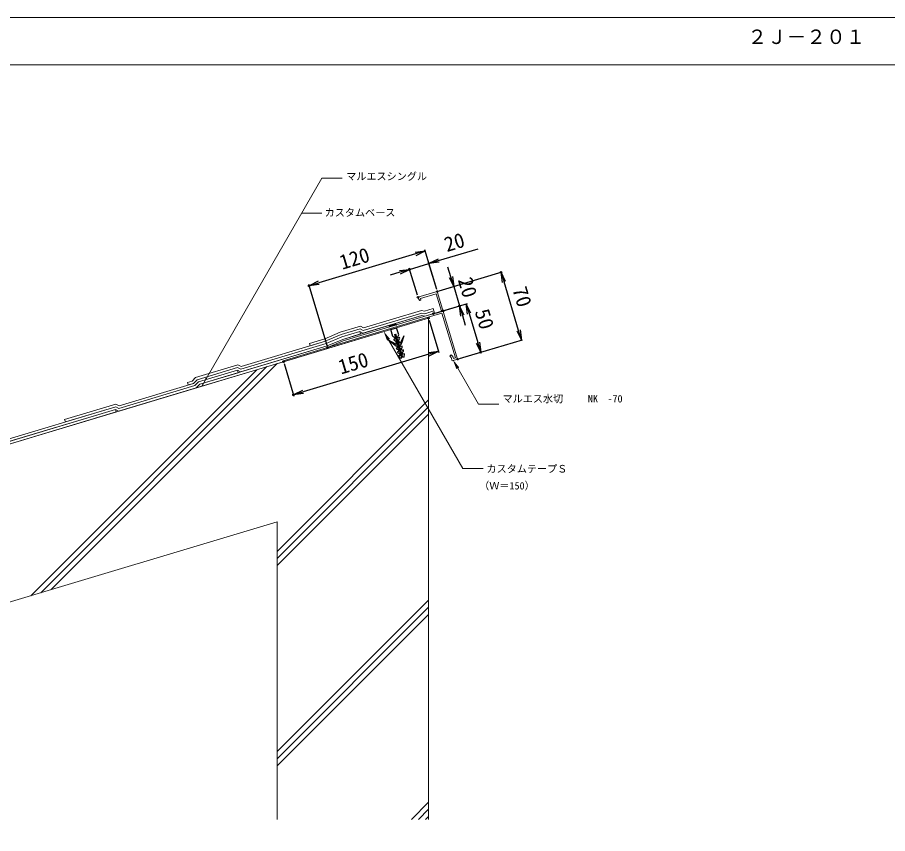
# Model space of a CAD drawing. Units: millimetres, scale not verified. Extents: x -2025 to 2025, y -1410 to 1410.
# Drawn here: x -1563 to -702, y 602 to 1410 of the extents above; entities that cross this region are included whole.
import ezdxf
from ezdxf.enums import TextEntityAlignment as Align

# ---------------------------------------------------------------- set-up
doc = ezdxf.new("R2010")
doc.units = ezdxf.units.MM
doc.header["$LTSCALE"] = 3
doc.header["$PDMODE"] = 32
doc.header["$PDSIZE"] = 1.5
for name, color, linetype in [('0-0_0', 7, 'Continuous'), ('0-1_DEFPOINTS', 7, 'Continuous'), ('0-4_寸法', 7, 'Continuous'), ('0-5__U+FF8F_U+FF99_U+FF74_U+FF7D_U+FF71_U+FF99_U+FF90_U+FF8A_U+FF9E_U+FF70', 7, 'Continuous'), ('0-F_枠___1', 7, 'Continuous'), ('1-0_寸法___1', 7, 'Continuous')]:
    doc.layers.add(name, color=color, linetype=linetype)
for name, color, linetype, lineweight in [('0-2_躯体', 2, 'Continuous', 18), ('0-3_文字', 8, 'Continuous', 18), ('0-7__U+FF8F_U+FF99_U+FF74_U+FF7D_U+FF7C_U+FF9D_U+FF78_U+FF9E_U+FF99', 3, 'Continuous', 18), ('0-8__U+FF76_U+FF7D_U+FF80_U+FF91_U+FF8D_U+FF9E_U+FF70_U+FF7D', 5, 'Continuous', 18), ('0-9_枠', 7, 'Continuous', 18), ('0-A__U+FF8F_U+FF99_U+FF74_U+FF7D_U+FF71_U+FF99_U+FF90_U+FF8C_U+FF97_U+FF6F_U+FF7C_U+FF9D_U+FF78_U+FF9E', 6, 'Continuous', 18), ('0-B__U+FF76_U+FF7D_U+FF80_U+FF91_U+FF83_U+FF70_U+FF8C_U+FF9F', 4, 'Continuous', 18), ('0-E__U+FF8A_U+FF6F_U+FF81', 8, 'Continuous', 18), ('1-1_文字___1', 7, 'Continuous', 18)]:
    doc.layers.add(name, color=color, linetype=linetype, lineweight=lineweight)
doc.styles.add('ＭＳ ゴシック', font='')
doc.styles.get('ＭＳ ゴシック').set_extended_font_data('MS Gothic')

# ---------------------------------------------------------------- blocks, each defined once
blk = doc.blocks.new('U16')
at = {"layer": '0-F_枠___1', "style": 'ＭＳ ゴシック'}
blk.add_text('２Ｊ－２０１', height=14.26, dxfattribs=at).set_placement((1184.691, 2789.422), align=Align.BOTTOM_LEFT)
blk = doc.blocks.new('_OPEN')
at = {"layer": '0-0_0'}
blk.add_line((-1, 0.1667), (0, 0), dxfattribs=at)
blk.add_lwpolyline([(-1, -0.1667), (0, 0), (-1, 0)], dxfattribs=at)
blk = doc.blocks.new('U36')
at = {"layer": '0-4_寸法', "style": 'ＭＳ ゴシック'}
blk.add_text('20', height=14.66, rotation=286.699, dxfattribs=at).set_placement((893.536, 2559.071), align=Align.BOTTOM_LEFT)
blk = doc.blocks.new('D12')
at = {"layer": '0-1_DEFPOINTS'}
for p in [(877.565, 2548.768), (899.515, 2534.472), (883.312, 2529.611)]:
    blk.add_point(p, dxfattribs=at)
at = {"layer": '0-4_寸法'}
for p, q in [((890.895, 2563.207), (888.021, 2572.785)), ((879.48, 2549.342), (894.966, 2553.988)), ((893.768, 2553.629), (899.515, 2534.472)), ((885.227, 2530.186), (900.713, 2534.831)), ((902.389, 2524.894), (905.262, 2515.316))]:
    blk.add_line(p, q, dxfattribs=at)
at = {"layer": '0-0_0'}
blk.add_blockref('U36', (0, 0), dxfattribs=at)
at = {"layer": '0-4_寸法', "xscale": 10, "yscale": 10}
for p, rotation in [((893.768, 2553.629), 286.69924), ((899.515, 2534.472), 106.69924)]:
    blk.add_blockref('_OPEN', p, dxfattribs=dict(at, rotation=rotation))
blk = doc.blocks.new('U35')
at = {"layer": '0-4_寸法', "style": 'ＭＳ ゴシック'}
blk.add_text('50', height=14.66, rotation=286.699, dxfattribs=at).set_placement((910.249, 2527.722), align=Align.BOTTOM_LEFT)
blk = doc.blocks.new('D11')
at = {"layer": '0-1_DEFPOINTS'}
for p in [(873.733, 2526.738), (920.587, 2488.592), (897.679, 2481.72)]:
    blk.add_point(p, dxfattribs=at)
at = {"layer": '0-4_寸法'}
for p, q in [((875.649, 2527.312), (907.417, 2536.843)), ((909.094, 2526.905), (917.714, 2498.171)), ((899.595, 2482.294), (921.785, 2488.951))]:
    blk.add_line(p, q, dxfattribs=at)
at = {"layer": '0-0_0'}
blk.add_blockref('U35', (0, 0), dxfattribs=at)
at = {"layer": '0-4_寸法', "xscale": 10, "yscale": 10}
for p, rotation in [((906.22, 2536.484), 106.69924), ((920.587, 2488.592), 286.69924)]:
    blk.add_blockref('_OPEN', p, dxfattribs=dict(at, rotation=rotation))
blk = doc.blocks.new('U34')
at = {"layer": '0-4_寸法', "style": 'ＭＳ ゴシック'}
blk.add_text('70', height=14.66, rotation=286.699, dxfattribs=at).set_placement((947.509, 2549.791), align=Align.BOTTOM_LEFT)
blk = doc.blocks.new('D10')
at = {"layer": '0-1_DEFPOINTS'}
for p in [(940.732, 2567.718), (877.565, 2548.768), (897.679, 2481.72)]:
    blk.add_point(p, dxfattribs=at)
at = {"layer": '0-4_寸法'}
for p, q in [((879.48, 2549.342), (941.929, 2568.077)), ((957.972, 2510.248), (943.605, 2558.139)), ((899.595, 2482.294), (962.043, 2501.029))]:
    blk.add_line(p, q, dxfattribs=at)
at = {"layer": '0-0_0'}
blk.add_blockref('U34', (0, 0), dxfattribs=at)
at = {"layer": '0-4_寸法', "xscale": 10, "yscale": 10}
for p, rotation in [((940.732, 2567.718), 106.69924), ((960.846, 2500.67), 286.69924)]:
    blk.add_blockref('_OPEN', p, dxfattribs=dict(at, rotation=rotation))
blk = doc.blocks.new('U33')
at = {"layer": '0-4_寸法', "style": 'ＭＳ ゴシック'}
blk.add_text('20', height=14.66, rotation=16.699, dxfattribs=at).set_placement((888.223, 2583.472), align=Align.BOTTOM_LEFT)
blk = doc.blocks.new('D9')
at = {"layer": '0-1_DEFPOINTS'}
for p in [(850.122, 2570.641), (858.408, 2543.021), (877.565, 2548.768)]:
    blk.add_point(p, dxfattribs=at)
at = {"layer": '0-4_寸法'}
for p, q in [((878.857, 2579.262), (918.053, 2591.021)), ((876.99, 2550.683), (868.919, 2577.585)), ((857.833, 2544.936), (849.763, 2571.838)), ((850.122, 2570.641), (869.278, 2576.388)), ((840.544, 2567.768), (830.965, 2564.894))]:
    blk.add_line(p, q, dxfattribs=at)
at = {"layer": '0-0_0'}
blk.add_blockref('U33', (0, 0), dxfattribs=at)
at = {"layer": '0-4_寸法', "xscale": 10, "yscale": 10}
for p, rotation in [((869.278, 2576.388), 196.69924), ((850.122, 2570.641), 16.69924)]:
    blk.add_blockref('_OPEN', p, dxfattribs=dict(at, rotation=rotation))
blk = doc.blocks.new('U32')
at = {"layer": '0-4_寸法', "style": 'ＭＳ ゴシック'}
blk.add_text('120', height=14.66, rotation=16.699, dxfattribs=at).set_placement((784.546, 2565.941), align=Align.BOTTOM_LEFT)
blk = doc.blocks.new('D8')
at = {"layer": '0-1_DEFPOINTS'}
for p in [(750.604, 2554.358), (877.565, 2548.768), (768.89, 2493.405)]:
    blk.add_point(p, dxfattribs=at)
at = {"layer": '0-4_寸法'}
for p, q in [((855.965, 2585.966), (760.182, 2557.232)), ((876.99, 2550.683), (865.184, 2590.037)), ((768.315, 2495.321), (750.245, 2555.555))]:
    blk.add_line(p, q, dxfattribs=at)
at = {"layer": '0-0_0'}
blk.add_blockref('U32', (0, 0), dxfattribs=at)
at = {"layer": '0-4_寸法', "xscale": 10, "yscale": 10}
for p, rotation in [((865.543, 2588.84), 16.69924), ((750.604, 2554.358), 196.69924)]:
    blk.add_blockref('_OPEN', p, dxfattribs=dict(at, rotation=rotation))
blk = doc.blocks.new('U31')
at = {"layer": '0-4_寸法', "style": 'ＭＳ ゴシック'}
blk.add_text('150', height=14.66, rotation=16.699, dxfattribs=at).set_placement((783.377, 2462.302), align=Align.BOTTOM_LEFT)
blk = doc.blocks.new('D7')
at = {"layer": '0-1_DEFPOINTS'}
for p in [(868.887, 2522.36), (725.213, 2479.258), (735.068, 2446.409)]:
    blk.add_point(p, dxfattribs=at)
at = {"layer": '0-4_寸法'}
for p, q in [((869.461, 2520.445), (879.101, 2488.313)), ((869.163, 2486.637), (744.646, 2449.282)), ((725.787, 2477.342), (735.427, 2445.211))]:
    blk.add_line(p, q, dxfattribs=at)
at = {"layer": '0-0_0'}
blk.add_blockref('U31', (0, 0), dxfattribs=at)
at = {"layer": '0-4_寸法', "xscale": 10, "yscale": 10}
for p, rotation in [((878.742, 2489.511), 16.69924), ((735.068, 2446.409), 196.69924)]:
    blk.add_blockref('_OPEN', p, dxfattribs=dict(at, rotation=rotation))
blk = doc.blocks.new('U17')
at = {"layer": '1-1_文字___1', "color": 8}
blk.add_lwpolyline([(897.846, 2472.755), (918.437, 2437.089), (938.437, 2437.089)], dxfattribs=at)
at = {"layer": '1-1_文字___1'}
blk.add_solid([(896.402, 2471.922), (892.846, 2481.415), (899.289, 2473.589)], dxfattribs=at)
blk = doc.blocks.new('U18')
at = {"layer": '1-1_文字___1', "style": 'ＭＳ ゴシック'}
for s, p in [('マルエス水切 ', (942.168, 2436.683)), ('NK', (1026.635, 2436.683)), ('-70', (1046.042, 2436.683))]:
    blk.add_text(s, height=7.331, dxfattribs=at).set_placement(p, align=Align.BOTTOM_LEFT)
blk = doc.blocks.new('U19')
at = {"layer": '1-1_文字___1', "color": 8}
blk.add_lwpolyline([(829.255, 2500.888), (902.866, 2373.39), (922.866, 2373.39)], dxfattribs=at)
at = {"layer": '1-1_文字___1'}
blk.add_solid([(827.812, 2500.055), (824.255, 2509.548), (830.698, 2501.721)], dxfattribs=at)
blk = doc.blocks.new('U20')
at = {"layer": '1-1_文字___1', "style": 'ＭＳ ゴシック'}
for s, p in [('カスタムテープＳ', (926.242, 2367.324)), ('（Ｗ＝150）', (919.034, 2350.556))]:
    blk.add_text(s, height=7.331, dxfattribs=at).set_placement(p, align=Align.BOTTOM_LEFT)

msp = doc.modelspace()

# ---------------------------------------------------------------- linework, layer by layer
at = {"layer": '0-2_躯体'}
for p, q in [((-1156.113, 1112.36), (-1768.709, 928.582)), ((-1156.113, 616.275), (-1156.113, 1112.36)), ((-1306.113, 910.756), (-1768.709, 771.977)), ((-1306.113, 910.756), (-1306.113, 616.275))]:
    msp.add_line(p, q, dxfattribs=at)
at = {"layer": '0-3_文字'}
msp.add_line((-1281.698, 1216.268), (-1261.698, 1216.268), dxfattribs=at)
msp.add_lwpolyline([(-1379.993, 1046.018), (-1261.698, 1250.909), (-1241.698, 1250.909)], dxfattribs=at)
for centre, start, end in [((-1376.297, 1052.418), 0, 180), ((-1376.297, 1052.418), 180, 0), ((-1379.993, 1046.018), 0, 180), ((-1379.993, 1046.018), 180, 0)]:
    msp.add_arc(centre, 0.375, start, end, dxfattribs=at)
at = {"layer": '0-5__U+FF8F_U+FF99_U+FF74_U+FF7D_U+FF71_U+FF99_U+FF90_U+FF8A_U+FF9E_U+FF70'}
for p, q in [((-1188.021, 1105.711), (-1194.917, 1103.642)), ((-1193.538, 1101.133), (-1187.791, 1102.857)), ((-1191.403, 1094.018), (-1193.538, 1101.133)), ((-1189.395, 1096.111), (-1188.485, 1096.384)), ((-1182.499, 1073.124), (-1189.395, 1096.111)), ((-1181.589, 1073.397), (-1188.485, 1096.384)), ((-1185.656, 1095.742), (-1187.791, 1102.857)), ((-1186.679, 1093.843), (-1185.656, 1095.742)), ((-1184.014, 1088.049), (-1180.182, 1095.165)), ((-1182.542, 1087.849), (-1180.182, 1095.165)), ((-1189.655, 1085.712), (-1195.657, 1090.523)), ((-1188.45, 1086.642), (-1195.657, 1090.523)), ((-1189.505, 1092.995), (-1191.403, 1094.018)), ((-1188.597, 1089.971), (-1188.642, 1089.957)), ((-1187.78, 1087.248), (-1188.597, 1089.971)), ((-1186.328, 1092.674), (-1186.679, 1093.843)), ((-1184.903, 1093.101), (-1186.328, 1092.674)), ((-1185.772, 1090.819), (-1185.726, 1090.832)), ((-1184.955, 1088.096), (-1185.771, 1090.817)), ((-1184.315, 1085.962), (-1184.315, 1085.962)), ((-1183.805, 1084.265), (-1184.315, 1085.962)), ((-1188.092, 1082.979), (-1186.631, 1083.417)), ((-1187.14, 1085.115), (-1187.14, 1085.115)), ((-1186.631, 1083.417), (-1187.14, 1085.115)), ((-1186.942, 1079.147), (-1185.482, 1079.586)), ((-1185.482, 1079.586), (-1185.948, 1081.14)), ((-1184.332, 1075.754), (-1184.918, 1077.706)), ((-1182.345, 1084.703), (-1183.805, 1084.265)), ((-1182.656, 1080.433), (-1183.122, 1081.987)), ((-1181.195, 1080.872), (-1182.656, 1080.433)), ((-1181.507, 1076.602), (-1182.092, 1078.552)), ((-1185.793, 1075.316), (-1184.332, 1075.754)), ((-1183.936, 1072.693), (-1185.793, 1075.316)), ((-1183.936, 1072.693), (-1182.499, 1073.124)), ((-1180.152, 1073.828), (-1181.589, 1073.397))]:
    msp.add_line(p, q, dxfattribs=at)
for points in [[(-1194.917, 1103.64), (-1194.927, 1103.68), (-1194.934, 1103.71), (-1194.94, 1103.75), (-1194.943, 1103.79), (-1194.944, 1103.83), (-1194.943, 1103.86), (-1194.94, 1103.9), (-1194.935, 1103.94), (-1194.928, 1103.98), (-1194.919, 1104.02), (-1194.907, 1104.06), (-1194.894, 1104.1), (-1194.878, 1104.15), (-1194.861, 1104.19), (-1194.841, 1104.23), (-1194.82, 1104.27), (-1194.796, 1104.31), (-1194.77, 1104.36), (-1194.743, 1104.4), (-1194.713, 1104.44), (-1194.682, 1104.48), (-1194.648, 1104.53), (-1194.613, 1104.57), (-1194.576, 1104.61), (-1194.536, 1104.66), (-1194.495, 1104.7), (-1194.453, 1104.75), (-1194.408, 1104.79), (-1194.362, 1104.83), (-1194.313, 1104.88), (-1194.264, 1104.92), (-1194.212, 1104.96), (-1194.159, 1105), (-1194.104, 1105.05), (-1194.048, 1105.09), (-1193.99, 1105.13), (-1193.93, 1105.17), (-1193.869, 1105.21), (-1193.807, 1105.26)], [(-1193.807, 1105.26), (-1193.743, 1105.3), (-1193.678, 1105.34), (-1193.611, 1105.38), (-1193.544, 1105.42), (-1193.475, 1105.46), (-1193.404, 1105.5), (-1193.333, 1105.53), (-1193.26, 1105.57), (-1193.187, 1105.61), (-1193.112, 1105.64), (-1193.037, 1105.68), (-1192.96, 1105.72), (-1192.882, 1105.75), (-1192.804, 1105.79), (-1192.725, 1105.82), (-1192.645, 1105.85), (-1192.564, 1105.88), (-1192.483, 1105.92), (-1192.401, 1105.95), (-1192.319, 1105.98), (-1192.236, 1106.01), (-1192.153, 1106.03), (-1192.069, 1106.06), (-1191.985, 1106.09), (-1191.9, 1106.11), (-1191.815, 1106.14), (-1191.73, 1106.16), (-1191.645, 1106.19), (-1191.56, 1106.21), (-1191.475, 1106.23), (-1191.389, 1106.25), (-1191.304, 1106.27), (-1191.219, 1106.29), (-1191.134, 1106.31), (-1191.049, 1106.32), (-1190.965, 1106.34), (-1190.881, 1106.35), (-1190.797, 1106.37), (-1190.713, 1106.38)], [(-1190.713, 1106.38), (-1190.63, 1106.39), (-1190.548, 1106.4), (-1190.466, 1106.41), (-1190.384, 1106.42), (-1190.304, 1106.43), (-1190.224, 1106.43), (-1190.144, 1106.44), (-1190.066, 1106.44), (-1189.988, 1106.44), (-1189.912, 1106.45), (-1189.836, 1106.45), (-1189.761, 1106.45), (-1189.687, 1106.45), (-1189.615, 1106.44), (-1189.543, 1106.44), (-1189.473, 1106.44), (-1189.404, 1106.43), (-1189.336, 1106.42), (-1189.269, 1106.42), (-1189.204, 1106.41), (-1189.14, 1106.4), (-1189.077, 1106.39), (-1189.016, 1106.38), (-1188.956, 1106.36), (-1188.898, 1106.35), (-1188.841, 1106.34), (-1188.786, 1106.32), (-1188.733, 1106.3), (-1188.681, 1106.29), (-1188.631, 1106.27), (-1188.583, 1106.25), (-1188.536, 1106.23), (-1188.491, 1106.2), (-1188.448, 1106.18), (-1188.407, 1106.16), (-1188.368, 1106.13), (-1188.33, 1106.11), (-1188.294, 1106.08), (-1188.261, 1106.06)], [(-1188.261, 1106.06), (-1188.229, 1106.03), (-1188.199, 1106), (-1188.171, 1105.97), (-1188.145, 1105.94), (-1188.121, 1105.91), (-1188.1, 1105.88), (-1188.08, 1105.85), (-1188.062, 1105.81), (-1188.046, 1105.78), (-1188.032, 1105.75), (-1188.021, 1105.71)], [(-1190.579, 1091.398), (-1189.154, 1091.826), (-1189.505, 1092.995)], [(-1180.152, 1073.828), (-1180.046, 1077.04), (-1181.507, 1076.602)]]:
    msp.add_lwpolyline(points, dxfattribs=at)
for centre, radius, start, end in [((-1189.017, 1091.476), 1.565, 182.85295, 283.83525), ((-1188.259, 1087.105), 0.5, 247.54169, 16.69924), ((-1186.25, 1092.306), 1.565, 287.83354, 30.54577), ((-1184.476, 1088.24), 0.5, 196.69924, 337.54448), ((-1184.988, 1088.37), 2.5, 285.61786, 347.97501), ((-1187.904, 1087.496), 2.5, 225.5226, 287.78067), ((-1186.528, 1083.031), 1.565, 181.90997, 283.83525), ((-1185.379, 1079.2), 1.565, 181.90997, 287.15218), ((-1186.906, 1080.852), 1, 16.69924, 41.26781), ((-1182.164, 1082.275), 1, 172.13064, 196.69924), ((-1183.679, 1083.886), 1.565, 289.56277, 31.48845), ((-1182.529, 1080.054), 1.565, 286.24584, 31.48845)]:
    msp.add_arc(centre, radius, start, end, dxfattribs=at)
at = {"layer": '0-7__U+FF8F_U+FF99_U+FF74_U+FF7D_U+FF7C_U+FF9D_U+FF78_U+FF9E_U+FF99'}
for p, q in [((-1160.041, 1119.325), (-1151.65, 1121.843)), ((-1151.65, 1121.843), (-1150.644, 1118.49)), ((-1162.807, 1114.842), (-1221.044, 1097.37)), ((-1162.883, 1117.429), (-1220.771, 1100.062)), ((-1162.96, 1120.016), (-1220.497, 1102.755)), ((-1160.041, 1119.325), (-1162.96, 1120.016)), ((-1159.964, 1116.738), (-1162.883, 1117.429)), ((-1159.964, 1116.738), (-1150.931, 1119.448)), ((-1159.887, 1114.151), (-1150.213, 1117.054)), ((-1150.644, 1118.49), (-1150.213, 1117.054)), ((-1243.628, 1098.425), (-1223.61, 1104.431)), ((-1220.497, 1102.755), (-1223.61, 1104.431)), ((-1259.603, 1091.7), (-1243.628, 1098.425)), ((-1258.632, 1089.396), (-1242.781, 1096.069)), ((-1223.884, 1101.739), (-1242.781, 1096.069)), ((-1242.781, 1096.069), (-1223.884, 1101.739)), ((-1223.884, 1101.739), (-1242.781, 1096.069)), ((-1224.157, 1099.046), (-1241.935, 1093.713)), ((-1224.157, 1099.046), (-1241.935, 1093.713)), ((-1223.439, 1096.652), (-1241.088, 1091.357)), ((-1224.157, 1099.046), (-1223.439, 1096.652)), ((-1221.044, 1097.37), (-1224.157, 1099.046)), ((-1220.771, 1100.062), (-1223.884, 1101.739)), ((-1257.411, 1087.182), (-1342.049, 1061.791)), ((-1258.129, 1089.577), (-1341.775, 1064.483)), ((-1273.359, 1085.008), (-1258.129, 1089.577)), ((-1258.129, 1089.577), (-1273.359, 1085.008)), ((-1257.662, 1087.092), (-1241.935, 1093.713)), ((-1256.692, 1084.788), (-1241.088, 1091.357)), ((-1256.692, 1084.788), (-1342.322, 1059.099)), ((-1386.773, 1053.594), (-1344.888, 1066.159)), ((-1345.162, 1063.467), (-1385.413, 1051.392)), ((-1385.413, 1051.392), (-1345.162, 1063.467)), ((-1345.162, 1063.467), (-1385.413, 1051.392)), ((-1345.435, 1060.775), (-1384.053, 1049.19)), ((-1345.435, 1060.775), (-1384.053, 1049.19)), ((-1345.435, 1060.775), (-1344.717, 1058.38)), ((-1342.322, 1059.099), (-1345.435, 1060.775)), ((-1342.049, 1061.791), (-1345.162, 1063.467)), ((-1341.775, 1064.483), (-1344.888, 1066.159)), ((-1386.773, 1053.594), (-1390.19, 1049.967)), ((-1385.413, 1051.392), (-1388.83, 1047.765)), ((-1344.717, 1058.38), (-1382.693, 1046.988)), ((-1386.11, 1043.361), (-1463.097, 1020.265)), ((-1387.47, 1045.563), (-1462.823, 1022.957)), ((-1387.47, 1045.563), (-1462.823, 1022.957)), ((-1388.83, 1047.765), (-1462.55, 1025.65)), ((-1394.133, 1046.174), (-1388.83, 1047.765)), ((-1388.83, 1047.765), (-1394.133, 1046.174)), ((-1384.053, 1049.19), (-1387.47, 1045.563)), ((-1462.55, 1025.65), (-1465.663, 1027.326)), ((-1465.491, 1019.547), (-1584.741, 983.772)), ((-1466.21, 1021.941), (-1584.467, 986.464)), ((-1465.936, 1024.634), (-1584.194, 989.156)), ((-1515.777, 1009.681), (-1465.936, 1024.634)), ((-1465.936, 1024.634), (-1515.777, 1009.681)), ((-1466.21, 1021.941), (-1465.491, 1019.547)), ((-1463.097, 1020.265), (-1466.21, 1021.941)), ((-1462.823, 1022.957), (-1465.936, 1024.634)), ((-1462.823, 1022.957), (-1465.936, 1024.634))]:
    msp.add_line(p, q, dxfattribs=at)
for points in [[(-1162.883, 1117.429), (-1220.771, 1100.062), (-1223.884, 1101.739)], [(-1257.411, 1087.182), (-1342.049, 1061.791), (-1345.162, 1063.467)], [(-1273.359, 1085.008), (-1274.077, 1087.403), (-1258.848, 1091.971)], [(-1394.133, 1046.174), (-1394.852, 1048.569), (-1390.19, 1049.967)], [(-1515.777, 1009.681), (-1516.495, 1012.076), (-1465.663, 1027.326)], [(-1466.21, 1021.941), (-1584.467, 986.464), (-1587.58, 988.14)]]:
    msp.add_lwpolyline(points, dxfattribs=at)
at = {"layer": '0-8__U+FF76_U+FF7D_U+FF80_U+FF91_U+FF8D_U+FF9E_U+FF70_U+FF7D'}
for p, q in [((-1162.807, 1114.842), (-1241.088, 1091.357)), ((-1159.887, 1114.151), (-1162.807, 1114.842)), ((-1386.11, 1043.361), (-1299.787, 1069.258))]:
    msp.add_line(p, q, dxfattribs=at)
msp.add_lwpolyline([(-1256.692, 1084.788), (-1382.693, 1046.988), (-1386.11, 1043.361)], dxfattribs=at)
at = {"layer": '0-9_枠'}
msp.add_line((2025, 1363.102), (-2025, 1363.102), dxfattribs=at)
msp.add_lwpolyline([(-2025, -1410), (2025, -1410), (2025, 1410), (-2025, 1410)], close=True, dxfattribs=at)
at = {"layer": '0-A__U+FF8F_U+FF99_U+FF74_U+FF7D_U+FF71_U+FF99_U+FF90_U+FF8C_U+FF97_U+FF6F_U+FF7C_U+FF9D_U+FF78_U+FF9E'}
for p, q in [((-1147.435, 1138.768), (-1166.592, 1133.021)), ((-1147.435, 1138.768), (-1127.321, 1071.72)), ((-1166.592, 1133.021), (-1166.075, 1131.296)), ((-1148.642, 1136.526), (-1164.159, 1131.871)), ((-1148.642, 1136.526), (-1143.413, 1119.094)), ((-1143.413, 1119.094), (-1240.58, 1089.944)), ((-1156.401, 1113.318), (-1142.895, 1117.37)), ((-1142.895, 1117.37), (-1129.562, 1072.927)), ((-1256.11, 1083.405), (-1240.58, 1089.944)), ((-1133.705, 1076.069), (-1135.05, 1074.863)), ((-1133.595, 1073.492), (-1135.05, 1074.863)), ((-1132.009, 1074.471), (-1133.816, 1076.173)), ((-1132.589, 1070.139), (-1133.595, 1073.492)), ((-1127.321, 1071.72), (-1132.589, 1070.139)), ((-1131.382, 1072.381), (-1132.009, 1074.471)), ((-1129.562, 1072.927), (-1131.382, 1072.381))]:
    msp.add_line(p, q, dxfattribs=at)
msp.add_lwpolyline([(-1164.159, 1131.871), (-1163.642, 1130.147), (-1164.6, 1129.86), (-1166.075, 1131.296)], dxfattribs=at)
at = {"layer": '0-B__U+FF76_U+FF7D_U+FF80_U+FF91_U+FF83_U+FF70_U+FF8C_U+FF9F'}
for p, q in [((-1156.401, 1113.318), (-1300.075, 1070.216)), ((-1299.787, 1069.258), (-1156.113, 1112.36)), ((-1156.401, 1113.318), (-1156.113, 1112.36)), ((-1300.075, 1070.216), (-1299.787, 1069.258))]:
    msp.add_line(p, q, dxfattribs=at)
at = {"layer": '0-E__U+FF8A_U+FF6F_U+FF81'}
for p, q in [((-1550.051, 837.574), (-1326.33, 1061.295)), ((-1539.949, 840.605), (-1316.228, 1064.326)), ((-1529.848, 843.635), (-1306.127, 1067.356)), ((-1306.113, 881.512), (-1156.113, 1031.512)), ((-1306.113, 874.441), (-1156.113, 1024.441)), ((-1306.113, 867.37), (-1156.113, 1017.37)), ((-1306.113, 683.308), (-1156.113, 833.308)), ((-1306.113, 676.237), (-1156.113, 826.237)), ((-1306.113, 669.166), (-1156.113, 819.166)), ((-1173.146, 616.275), (-1156.113, 633.308)), ((-1166.075, 616.275), (-1156.113, 626.237)), ((-1159.004, 616.275), (-1156.113, 619.166))]:
    msp.add_line(p, q, dxfattribs=at)

# ---------------------------------------------------------------- block references
at = {"layer": '0-0_0'}
for name in ['U16', 'U19', 'U17', 'U18', 'U20']:
    msp.add_blockref(name, (-2025, -1410), dxfattribs=at)
at = {"layer": '1-0_寸法___1'}
for name in ['D9', 'D8', 'D12', 'D10', 'D11', 'D7']:
    msp.add_blockref(name, (-2025, -1410), dxfattribs=at)

# ---------------------------------------------------------------- texts
at = {"layer": '1-1_文字___1', "style": 'ＭＳ ゴシック'}
for s, p in [('マルエスシングル', (-1237.658, 1246.806)), ('カスタムベース', (-1258.99, 1210.923))]:
    msp.add_text(s, height=7.331, dxfattribs=at).set_placement(p, align=Align.BOTTOM_LEFT)

doc.saveas('drawing.dxf')
